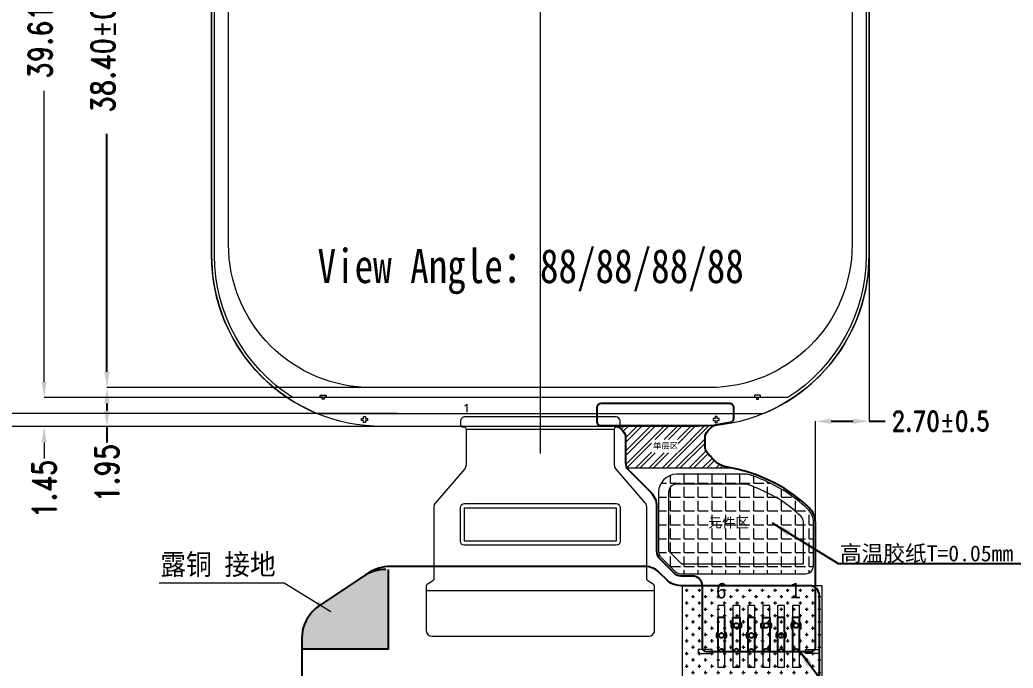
# Model space of a CAD drawing. Header units: millimetres. Extents: x 1845 to 2650, y -178 to 579.
# Drawn here: x 1870.69 to 1920.64, y 271.23 to 303.81 of the extents above; entities that cross this region are included whole.
import ezdxf
from ezdxf.lldxf.tags import DXFTag

# ---------------------------------------------------------------- set-up
doc = ezdxf.new("R2010")
doc.units = ezdxf.units.MM
doc.layers.get('0').update_dxf_attribs({"lineweight": 5})
doc.layers.get('Defpoints').update_dxf_attribs({"lineweight": 5})
for name, color, linetype, lineweight in [('COF', 4, 'Continuous', 5), ('DIM', 3, 'Continuous', 5), ('ITO', 2, 'Continuous', 5), ('MFPC', 50, 'Continuous', 5), ('POL', 202, 'Continuous', 5), ('TAPE', 90, 'Continuous', 5), ('TFPC', 50, 'Continuous', 5)]:
    doc.layers.add(name, color=color, linetype=linetype, lineweight=lineweight)
doc.layers.add('TEXT', color=2, linetype='Continuous')
doc.styles.add('RD', font='ROMAND.shx', dxfattribs={"width": 0.8})
doc.styles.get("Standard").update_dxf_attribs({"font": 'txt', "bigfont": 'gbcbig.shx'})
doc.styles.add('STYLE1', font='', dxfattribs={"width": 0.9})
doc.styles.add('ZI2.5', font='', dxfattribs={"height": 2.5})
doc.styles.add('汉字', font='')
doc.styles.get('STYLE1').set_extended_font_data('SimSun')
doc.styles.get('ZI2.5').set_extended_font_data('SimSun')
doc.styles.get('汉字').set_extended_font_data('SimSun')
tags = doc.linetypes.add('CENTER', pattern=[0.6, 0.375, -0.075, 0.075, -0.075]).pattern_tags.tags
tags[10:11] = [DXFTag(74, 4), DXFTag(75, 0), DXFTag(340, '0'), DXFTag(46, 1.0), DXFTag(50, 0.0), DXFTag(44, 0.0), DXFTag(45, 0.0)]
tags[8:9] = [DXFTag(74, 4), DXFTag(75, 0), DXFTag(340, '0'), DXFTag(46, 1.0), DXFTag(50, 0.0), DXFTag(44, 0.0), DXFTag(45, 0.0)]
tags[6:7] = [DXFTag(74, 4), DXFTag(75, 0), DXFTag(340, '0'), DXFTag(46, 1.0), DXFTag(50, 0.0), DXFTag(44, 0.0), DXFTag(45, 0.0)]
tags[4:5] = [DXFTag(74, 4), DXFTag(75, 0), DXFTag(340, '0'), DXFTag(46, 1.0), DXFTag(50, 0.0), DXFTag(44, 0.0), DXFTag(45, 0.0)]
doc.dimstyles.new('DIM', dxfattribs={"dimtxt": 0.8, "dimasz": 0.8, "dimexe": 0, "dimexo": 0.5, "dimgap": 0.11, "dimtad": 0, "dimzin": 1, "dimdsep": 46, "dimtxsty": 'RD', "dimcen": 0, "dimclrd": 256, "dimclre": 256, "dimclrt": 256, "dimadec": 0, "dimazin": 0, "dimtm": 1e-09, "dimtfac": 1, "dimtofl": 0, "dimtmove": 0, "dimatfit": 3, "dimfxl": 1, "dimlwe": -1, "dimarcsym": 0})

# ---------------------------------------------------------------- blocks, each defined once
blk = doc.blocks.new('*D8')
at = {"layer": 'Defpoints', "color": 0, "lineweight": 5, "transparency": 16777216}
for p in [(1865.289301367756, 283.3684778255101), (1890.467551385172, 283.3684778255101), (1894.787985250869, 243.2624778253798)]:
    blk.add_point(p, dxfattribs=at)
at = {"layer": 'DIM', "lineweight": 5, "transparency": 16777216}
for p, q in [((1889.967551385172, 283.3684778255101), (1865.289301367756, 283.3684778255101)), ((1865.289301367756, 282.5684778255101), (1865.289301367756, 267.3617602913907)), ((1865.289301367756, 244.0624778253798), (1865.289301367756, 259.7817602913906)), ((1894.287985250869, 243.2624778253798), (1865.289301367756, 243.2624778253798))]:
    blk.add_line(p, q, dxfattribs=at)
for points in [[(1865.155968034422, 282.5684778255101), (1865.422634701089, 282.5684778255101), (1865.289301367756, 283.3684778255101)], [(1865.155968034422, 244.0624778253798), (1865.422634701089, 244.0624778253798), (1865.289301367756, 243.2624778253798)]]:
    blk.add_solid(points, dxfattribs=at)
at = {"layer": 'DIM', "lineweight": 5, "transparency": 16777216, "insert": (1865.289301367755, 263.5717602913901), "char_height": 1.2, "attachment_point": 5, "rotation": 90, "style": 'RD'}
blk.add_mtext('40.11%%P0.5', dxfattribs=at)
blk = doc.blocks.new('*D31')
at = {"layer": 'Defpoints', "color": 0, "lineweight": 5, "transparency": 16777216}
for p in [(1890.853579126423, 284.8229778255104), (1871.909812416301, 283.3684778255102), (1890.812215359257, 283.3684778255102)]:
    blk.add_point(p, dxfattribs=at)
at = {"layer": 'DIM', "lineweight": 5, "transparency": 16777216}
for p, q in [((1871.909812416301, 285.6229778255104), (1871.909812416301, 286.4229778255104)), ((1890.353579126423, 284.8229778255104), (1871.909812416301, 284.8229778255104)), ((1890.312215359257, 283.3684778255102), (1871.909812416301, 283.3684778255102)), ((1871.909812416301, 282.5684778255102), (1871.909812416301, 281.7684778255102))]:
    blk.add_line(p, q, dxfattribs=at)
for points in [[(1871.776479082967, 285.6229778255104), (1872.043145749634, 285.6229778255104), (1871.909812416301, 284.8229778255104)], [(1871.776479082967, 282.5684778255102), (1872.043145749634, 282.5684778255102), (1871.909812416301, 283.3684778255102)]]:
    blk.add_solid(points, dxfattribs=at)
at = {"layer": 'DIM', "lineweight": 5, "transparency": 16777216, "insert": (1871.9098124163, 280.2413349683668), "char_height": 1.2, "attachment_point": 5, "rotation": 90, "style": 'RD'}
blk.add_mtext('1.45', dxfattribs=at)
blk = doc.blocks.new('*D34')
at = {"layer": 'Defpoints', "color": 0, "lineweight": 5, "transparency": 16777216}
for p in [(1892.809460732275, 324.4284778255102), (1871.909812416296, 284.8229778255104), (1890.853579126423, 284.8229778255104)]:
    blk.add_point(p, dxfattribs=at)
at = {"layer": 'DIM', "lineweight": 5, "transparency": 16777216}
for p, q in [((1892.309460732275, 324.4284778255102), (1871.909812416296, 324.4284778255102)), ((1871.909812416296, 323.6284778255102), (1871.909812416296, 311.7985422199873)), ((1871.909812416296, 285.6229778255104), (1871.909812416296, 300.2413993628445)), ((1890.353579126423, 284.8229778255104), (1871.909812416296, 284.8229778255104))]:
    blk.add_line(p, q, dxfattribs=at)
for points in [[(1871.776479082962, 323.6284778255102), (1872.043145749629, 323.6284778255102), (1871.909812416296, 324.4284778255102)], [(1871.776479082962, 285.6229778255104), (1872.043145749629, 285.6229778255104), (1871.909812416296, 284.8229778255104)]]:
    blk.add_solid(points, dxfattribs=at)
at = {"layer": 'DIM', "lineweight": 5, "transparency": 16777216, "insert": (1871.909812416295, 306.0199707914153), "char_height": 1.2, "attachment_point": 5, "rotation": 90, "style": 'RD'}
blk.add_mtext('39.61%%P0.1(POL)', dxfattribs=at)
blk = doc.blocks.new('*D37')
at = {"layer": 'Defpoints', "color": 0, "lineweight": 5, "transparency": 16777216}
for p in [(1865.289301367755, 324.5784778255102), (1896.862885247773, 324.5784778255102), (1890.745089064532, 283.3684778255101)]:
    blk.add_point(p, dxfattribs=at)
at = {"layer": 'DIM', "transparency": 16777216}
for p, q in [((1896.362885247773, 324.5784778255102), (1865.289301367755, 324.5784778255102)), ((1890.245089064532, 283.3684778255101), (1865.289301367755, 283.3684778255101))]:
    blk.add_line(p, q, dxfattribs=at)
at = {"layer": 'DIM', "lineweight": -2, "transparency": 16777216}
for p, q in [((1865.289301367755, 323.7784778255102), (1865.289301367755, 316.2273696228461)), ((1865.289301367755, 284.1684778255101), (1865.289301367755, 296.5330839085604))]:
    blk.add_line(p, q, dxfattribs=at)
at = {"layer": 'DIM', "lineweight": 5, "transparency": 16777216}
for points in [[(1865.155968034422, 323.7784778255102), (1865.422634701089, 323.7784778255102), (1865.289301367755, 324.5784778255102)], [(1865.155968034422, 284.1684778255101), (1865.422634701089, 284.1684778255101), (1865.289301367755, 283.3684778255101)]]:
    blk.add_solid(points, dxfattribs=at)
at = {"layer": 'DIM', "lineweight": 5, "transparency": 16777216, "insert": (1865.289301367755, 306.3802267657027), "char_height": 1.2, "attachment_point": 5, "rotation": 90, "style": 'RD'}
blk.add_mtext('41.21±0.15(Panel Outline)', dxfattribs=at)
blk = doc.blocks.new('*D38')
at = {"layer": 'Defpoints', "color": 0, "lineweight": 5, "transparency": 16777216}
for p in [(1896.862885247773, 324.5784778255102), (1868.750602107682, 284.0184778255102), (1890.166882183669, 284.0184778255102)]:
    blk.add_point(p, dxfattribs=at)
at = {"layer": 'DIM', "transparency": 16777216}
for p, q in [((1896.362885247773, 324.5784778255102), (1868.750602107682, 324.5784778255102)), ((1889.666882183669, 284.0184778255102), (1868.750602107682, 284.0184778255102))]:
    blk.add_line(p, q, dxfattribs=at)
at = {"layer": 'DIM', "lineweight": -2, "transparency": 16777216}
for p, q in [((1868.750602107682, 323.7784778255102), (1868.750602107682, 315.8529873087769)), ((1868.750602107682, 284.8184778255102), (1868.750602107682, 296.8444158802055))]:
    blk.add_line(p, q, dxfattribs=at)
at = {"layer": 'DIM', "lineweight": 5, "transparency": 16777216}
for points in [[(1868.617268774349, 323.7784778255102), (1868.883935441015, 323.7784778255102), (1868.750602107682, 324.5784778255102)], [(1868.617268774349, 284.8184778255102), (1868.883935441015, 284.8184778255102), (1868.750602107682, 284.0184778255102)]]:
    blk.add_solid(points, dxfattribs=at)
at = {"layer": 'DIM', "lineweight": 5, "transparency": 16777216, "insert": (1868.750602107682, 306.3487015944906), "char_height": 1.2, "attachment_point": 5, "rotation": 90, "style": 'RD'}
blk.add_mtext('40.56±0.15(Encap Glass)', dxfattribs=at)
blk = doc.blocks.new('*D43')
at = {"layer": 'Defpoints', "color": 0, "lineweight": 5, "transparency": 16777216}
for p in [(1890.467551385172, 285.3229778255102), (1875.065956339172, 283.3684778255101), (1890.745089064532, 283.3684778255101)]:
    blk.add_point(p, dxfattribs=at)
at = {"layer": 'DIM', "transparency": 16777216}
for p, q in [((1889.967551385172, 285.3229778255102), (1875.065956339172, 285.3229778255102)), ((1890.245089064532, 283.3684778255101), (1875.065956339172, 283.3684778255101))]:
    blk.add_line(p, q, dxfattribs=at)
at = {"layer": 'DIM', "lineweight": -2, "transparency": 16777216}
for p, q in [((1875.065956339172, 284.5229778255102), (1875.065956339172, 284.1684778255101)), ((1875.065956339172, 283.3684778255101), (1875.065956339172, 282.5684778255101))]:
    blk.add_line(p, q, dxfattribs=at)
at = {"layer": 'DIM', "lineweight": 5, "transparency": 16777216}
for points in [[(1874.932623005839, 284.5229778255102), (1875.199289672506, 284.5229778255102), (1875.065956339172, 285.3229778255102)], [(1874.932623005839, 284.1684778255101), (1875.199289672506, 284.1684778255101), (1875.065956339172, 283.3684778255101)]]:
    blk.add_solid(points, dxfattribs=at)
at = {"layer": 'DIM', "lineweight": 5, "transparency": 16777216, "insert": (1875.065956339172, 281.0413349683667), "char_height": 1.2, "attachment_point": 5, "rotation": 90, "style": 'RD'}
blk.add_mtext('1.95', dxfattribs=at)
blk = doc.blocks.new('*D44')
at = {"layer": 'Defpoints', "color": 0, "lineweight": 5, "transparency": 16777216}
for p in [(1896.862885247773, 323.7259778255102), (1875.065956339168, 285.3229778255102), (1890.467551385172, 285.3229778255102)]:
    blk.add_point(p, dxfattribs=at)
at = {"layer": 'DIM', "transparency": 16777216}
for p, q in [((1896.362885247773, 323.7259778255102), (1875.065956339168, 323.7259778255102)), ((1889.967551385172, 285.3229778255102), (1875.065956339168, 285.3229778255102))]:
    blk.add_line(p, q, dxfattribs=at)
at = {"layer": 'DIM', "lineweight": -2, "transparency": 16777216}
for p, q in [((1875.065956339168, 322.9259778255102), (1875.065956339168, 314.4886068239786)), ((1875.065956339168, 286.1229778255102), (1875.065956339168, 298.0857496811215))]:
    blk.add_line(p, q, dxfattribs=at)
at = {"layer": 'DIM', "lineweight": 5, "transparency": 16777216}
for points in [[(1874.932623005835, 322.9259778255102), (1875.199289672502, 322.9259778255102), (1875.065956339168, 323.7259778255102)], [(1874.932623005835, 286.1229778255102), (1875.199289672502, 286.1229778255102), (1875.065956339168, 285.3229778255102)]]:
    blk.add_solid(points, dxfattribs=at)
at = {"layer": 'DIM', "lineweight": 5, "transparency": 16777216, "insert": (1875.065956339168, 306.2871782525494), "char_height": 1.2, "attachment_point": 5, "rotation": 90, "style": 'RD'}
blk.add_mtext('38.40±0.1(AA . Area)', dxfattribs=at)
blk = doc.blocks.new('*D36')
at = {"layer": 'Defpoints', "color": 0, "lineweight": 5, "transparency": 16777216}
for p in [(1890.166882183669, 284.0184778255102), (1868.750602107682, 283.3684778255101), (1890.467551385172, 283.3684778255101)]:
    blk.add_point(p, dxfattribs=at)
at = {"layer": 'DIM', "lineweight": 5, "transparency": 16777216}
for p, q in [((1868.750602107682, 284.8184778255102), (1868.750602107682, 285.6184778255102)), ((1889.666882183669, 284.0184778255102), (1868.750602107682, 284.0184778255102)), ((1889.967551385172, 283.3684778255101), (1868.750602107682, 283.3684778255101)), ((1868.750602107682, 282.5684778255101), (1868.750602107682, 281.76847782551))]:
    blk.add_line(p, q, dxfattribs=at)
for points in [[(1868.617268774349, 284.8184778255102), (1868.883935441015, 284.8184778255102), (1868.750602107682, 284.0184778255102)], [(1868.617268774349, 282.5684778255101), (1868.883935441015, 282.5684778255101), (1868.750602107682, 283.3684778255101)]]:
    blk.add_solid(points, dxfattribs=at)
at = {"layer": 'DIM', "lineweight": 5, "transparency": 16777216, "insert": (1868.750602107682, 280.1727635397952), "char_height": 1.2, "attachment_point": 5, "rotation": 90, "style": 'RD'}
blk.add_mtext('0.65', dxfattribs=at)
blk = doc.blocks.new('*D48')
at = {"layer": 'Defpoints', "color": 0, "lineweight": 5, "transparency": 16777216}
for p in [(1913.397885247773, 292.497184278338), (1913.397885247773, 283.6326870189291), (1910.697985250868, 278.2079945706946)]:
    blk.add_point(p, dxfattribs=at)
at = {"layer": 'DIM', "transparency": 16777216}
for p, q in [((1913.397885247773, 291.997184278338), (1913.397885247773, 283.6326870189291)), ((1910.697985250868, 278.7079945706946), (1910.697985250868, 283.6326870189291))]:
    blk.add_line(p, q, dxfattribs=at)
at = {"layer": 'DIM', "lineweight": -2, "transparency": 16777216}
for p, q in [((1911.497985250867, 283.6326870189291), (1912.597885247773, 283.6326870189291)), ((1913.397885247773, 283.6326870189291), (1914.197885247773, 283.6326870189291))]:
    blk.add_line(p, q, dxfattribs=at)
at = {"layer": 'DIM', "lineweight": 5, "transparency": 16777216}
for points in [[(1911.497985250867, 283.7660203522624), (1911.497985250867, 283.4993536855958), (1910.697985250868, 283.6326870189291)], [(1912.597885247773, 283.7660203522624), (1912.597885247773, 283.4993536855958), (1913.397885247773, 283.6326870189291)]]:
    blk.add_solid(points, dxfattribs=at)
at = {"layer": 'DIM', "lineweight": 5, "transparency": 16777216, "insert": (1916.993599533487, 283.6326870189291), "char_height": 1, "attachment_point": 5, "style": 'RD'}
blk.add_mtext('2.70±0.5', dxfattribs=at)

msp = doc.modelspace()

# ---------------------------------------------------------------- hatches: boundary and pattern name
at = {"lineweight": 5}
h = msp.add_hatch(dxfattribs=at)
h.set_pattern_fill('ANSI32', color=251, scale=0.05)
h.set_pattern_definition([(45, (-53.84322340077392, 16.31634338525328), (-0.3367596045400933, 0.3367596045400933), []), (45, (-53.61871690077393, 16.31634338525328), (-0.3367596045400933, 0.3367596045400933), [])])
edge = h.paths.add_edge_path()
edge.add_line((1905.295831855242, 283.1613457912221), (1905.466132576001, 283.3316465119809))
edge.add_arc((1905.819685966595, 282.9780931213885), 0.4999999999995619, 122.06836828553739, 135.0000000000967, ccw=False)
edge.add_arc((1904.997056043743, 275.2923327716301), 8.128585512986142, 86.06964517920181, 91.40403126427326)
edge.add_line((1904.797885247773, 283.4184778254647), (1900.831385245, 283.4184778254647))
edge.add_arc((1900.85697120717, 283.3569470674722), 0.06663839463315856, 112.5787106255138, 185.6789141539198)
edge.add_arc((1900.538699820986, 282.9184778254804), 0.499999999999361, 44.99999999991712, 59.740307703974395, ccw=False)
edge.add_line((1900.892253211579, 283.2720312160727), (1901.002938636429, 283.1613457912224))
edge.add_arc((1900.649385245836, 282.8077924006295), 0.4999999999996021, -2.609112925711088e-11, 44.999999999981526, ccw=False)
edge.add_line((1901.149385245836, 282.8077924006293), (1901.149385245836, 281.5398883234177))
edge.add_arc((1901.649385245836, 281.5398883234178), 0.5, 180.0000000000065, 212.8758834969447)
edge.add_line((1901.229461036334, 281.2684778256941), (1906.578503540628, 281.2684778256941))
edge.add_arc((1904.827450585358, 273.1552876714307), 8.30000246574643, 77.82078709455214, 80.42704129104429)
edge.add_arc((1906.374072409903, 282.3257842116811), 1.000000000000634, 228.4042516904236, 260.4270412910624, ccw=False)
edge.add_arc((1908.088293611322, 284.2568466227211), 3.582161180626032, 217.6930106297559, 228.4042516904116, ccw=False)
edge.add_arc((1905.649385245835, 282.3723192209257), 0.4999999999997546, 179.9999999999869, 217.693010629742, ccw=False)
edge.add_line((1905.149385245836, 282.3723192209258), (1905.149385245836, 282.8077924006288))
edge.add_arc((1905.649385245836, 282.8077924006288), 0.5, 135.0000000000092, 180, ccw=False)
h.paths.add_polyline_path([(1902.448972144248, 282.0413170605315), (1903.788901130691, 282.0413170605315), (1903.788901130691, 282.7148160921648), (1902.448972144248, 282.7148160921648)], flags=16)
h = msp.add_hatch(dxfattribs=at)
h.set_pattern_fill('ANGLE', color=32, scale=0.1)
h.set_pattern_definition([(0, (54.47378682838212, 406.9526365082941), (0, 0.6985000000000001), [0.508, -0.1905]), (90, (54.47378682838212, 406.9526365082941), (-0.6985000000000001, 4.277078946022132e-17), [0.508, -0.1905])])
edge = h.paths.add_edge_path()
edge.add_line((1902.930042533389, 276.7998486741322), (1903.644256095766, 276.0856351117553))
edge.add_arc((1903.927098808241, 276.36847782423), 0.4000000000000193, 225.0000000000115, 270)
edge.add_line((1903.927098808241, 275.9684778242299), (1910.197985250868, 275.9684778242299))
edge.add_arc((1910.197985250868, 276.36847782423), 0.4000000000000057, 270, 360)
edge.add_line((1910.597985250868, 276.36847782423), (1910.597985250868, 278.5565708568743))
edge.add_arc((1909.697985250868, 278.5565708568744), 0.900000000000091, 359.9999999999964, 406.358740991108)
edge.add_arc((1904.797985250978, 273.4184778253507), 7.999999999965367, 46.3587409916769, 57.66911624187232)
edge.add_line((1909.076448351229, 280.1782672820748), (1908.613104992213, 280.4291354255503))
edge.add_arc((1904.827450583514, 273.1552876722053), 8.200002465911178, 62.50539867088008, 71.8802701514982)
edge.add_arc((1907.253280382641, 280.5684778258642), 0.3999999999732384, 71.88027015698034, 90.00000000354999)
edge.add_line((1907.253280382616, 280.9684778258375), (1903.712885245792, 280.9684778255506))
edge.add_arc((1903.712885245864, 280.0684778255505), 0.9000000000000625, 90.00000000463201, 179.9999999999928)
edge.add_line((1902.812885245864, 280.0684778255506), (1902.812885245864, 277.0826913866069))
edge.add_arc((1903.212885245864, 277.0826913866071), 0.3999999999998636, 180.0000000000203, 225.0000000000403)
at = {"layer": 'MFPC', "linetype": 'Continuous', "lineweight": 25}
h = msp.add_hatch(color=256, dxfattribs=at)
h.dxf.hatch_style = 1
edge = h.paths.add_edge_path()
edge.add_line((1884.862985250865, 272.7069362027223), (1884.862985250865, 272.1830790676015))
edge.add_line((1884.862985250865, 272.1830790676015), (1889.217835246223, 272.1830790676015))
edge.add_line((1889.217835246223, 272.1830790676016), (1889.217835246223, 276.1830790676016))
edge.add_line((1889.217835246223, 276.1830790676016), (1889.089082326665, 276.1830790676016))
edge.add_arc((1889.089082326665, 274.1830790676), 2.000000000001592, 90.00000000001303, 123.5486779338889)
edge.add_line((1887.983791832124, 275.8499122694179), (1885.757694756324, 274.3737694045377))
edge.add_arc((1886.862985250865, 272.7069362027219), 1.999999999999091, 123.5486779338994, 180)
at = {"layer": 'TAPE', "lineweight": 5}
h = msp.add_hatch(dxfattribs=at)
h.set_pattern_fill('CROSS', color=32, scale=0.05)
h.set_pattern_definition([(0, (2838.54837067368, -283.3462619591792), (0.3175, 0.3175), [0.15875, -0.4762500000000001]), (90, (2838.627745673681, -283.4256369591792), (-0.3175, 0.3175), [0.15875, -0.4762500000000001])])
h.paths.add_polyline_path([(1904.013651961043, 275.3814110426623), (1904.013651961043, 269.3814110426623), (1911.013651961043, 269.3814110426623), (1911.013651961043, 275.3814110426623)])

# ---------------------------------------------------------------- linework, layer by layer
at = {"color": 251, "lineweight": 5}
for p, q in [((1905.582913264589, 283.4184778254647), (1899.904385245935, 283.4184778254647)), ((1906.578503540628, 281.2684778256941), (1901.229461036334, 281.2684778256941))]:
    msp.add_line(p, q, dxfattribs=at)
at = {"color": 32, "lineweight": 5}
msp.add_lwpolyline([(1902.930042533389, 276.7998486741322), (1903.644256095766, 276.0856351117553, 0.19891236737959), (1903.927098808241, 275.9684778242299), (1910.197985250868, 275.9684778242299, 0.4142135623731659), (1910.597985250868, 276.36847782423), (1910.597985250868, 278.5565708568743, 0.2050829152409697), (1910.319112011427, 279.2078784242469, 0.04939092570952733), (1909.076448351229, 280.1782672820748), (1908.613104992213, 280.4291354255503, 0.04092842418743522), (1907.377681871425, 280.9486413032877, 0.07922738434267595), (1907.253280382616, 280.9684778258375), (1903.712885245792, 280.9684778255506, 0.4142135623493924), (1902.812885245864, 280.0684778255506), (1902.812885245864, 277.0826913866069, 0.1989123673797029)], format="xyb", close=True, dxfattribs=at)
at = {"lineweight": 5}
msp.add_lwpolyline([(1903.312885245864, 277.1241127428444), (1903.968520164478, 276.46847782423), (1910.097985250868, 276.4684778242299), (1910.097985250868, 278.5565708568743, 0.2050829152409437), (1909.974041588894, 278.8460408868177, 0.04883149814352842), (1908.823181327218, 279.7468106664156), (1908.378699017142, 279.9874668661149, 0.04028049596194731), (1907.237282061413, 280.4684778258363), (1903.712885245832, 280.4684778255506, 0.4142135623494327), (1903.312885245864, 280.0684778255506)], format="xyb", close=True, dxfattribs=at)
at = {"layer": 'COF', "linetype": 'Continuous'}
msp.add_lwpolyline([(1891.417835246222, 272.8330790667105), (1902.307835246222, 272.8330790667105, 0.4142135623730811), (1902.607835246222, 273.1330790667106), (1902.607835246222, 275.2898042638804, 0.2679492655833891), (1902.507835198935, 275.4630093719382), (1902.312885293155, 275.5755636815549, -0.2679492655836494), (1902.212885245869, 275.7487687896127), (1902.212885245857, 279.339259686635, 0.1802425455984159), (1902.139745008324, 279.5355621272037), (1900.672298856417, 281.2314375553859, -0.1802425455992956), (1900.599158618883, 281.4277399959555), (1900.599158618883, 283.2484778255103, -0.41421356237271), (1900.699158618883, 283.3484778255103), (1900.771385245001, 283.3484778255103, 0.4142135623725642), (1900.871385245001, 283.4484778255103), (1900.871385245001, 283.6484778255105, 0.4142135623729077), (1900.671385245001, 283.8484778255104), (1893.054385246721, 283.8484778255104, 0.4142135623734384), (1892.854385246721, 283.6484778255102), (1892.854385246721, 283.4484778255105, 0.414213562373095), (1892.95438524672, 283.3484778255104), (1893.026511873561, 283.3484778255104, -0.414213562373095), (1893.126511873561, 283.2484778255104), (1893.126511873561, 281.4277399959555, -0.1802425455992091), (1893.053371636027, 281.2314375553859), (1891.586025483387, 279.5356776928074, 0.1802425455992091), (1891.512885245853, 279.3393752522377), (1891.512885245853, 275.7487691835636, -0.2679492655834818), (1891.412885198553, 275.5755640755636), (1891.217835293482, 275.4629520313258, 0.2679492655425042), (1891.117835246222, 275.2897469232833), (1891.117835246222, 273.1330790667104, 0.4142135623730118)], format="xyb", close=True, dxfattribs=at)
at = {"layer": 'COF', "color": 6, "linetype": 'Continuous'}
for points in [[(1900.599158618883, 283.2184778255103), (1893.126511873561, 283.2184778255103)], [(1891.117835246222, 275.1330790677615), (1902.607835246222, 275.1330790677615)]]:
    msp.add_lwpolyline(points, dxfattribs=at)
at = {"layer": 'COF', "linetype": 'CENTER'}
msp.add_lwpolyline([(1892.842885245861, 277.604848028137), (1892.842885245861, 279.294848028137, -0.4142135623730954), (1893.042885245861, 279.494848028137), (1900.68288524586, 279.494848028137, -0.4142135623730959), (1900.882885245861, 279.294848028137), (1900.882885245861, 277.604848028137, -0.4142135623730954), (1900.68288524586, 277.404848028137), (1893.042885245861, 277.404848028137, -0.4142135623730948)], format="xyb", close=True, dxfattribs=at)
at = {"layer": 'COF', "color": 1, "linetype": 'CENTER'}
msp.add_lwpolyline([(1893.042885245861, 277.6148480282304), (1893.042885245861, 279.2848480282303), (1900.682885245861, 279.2848480282303), (1900.682885245861, 277.6148480282304)], close=True, dxfattribs=at)
at = {"layer": 'ITO', "color": 1, "linetype": 'CENTER', "lineweight": 5}
msp.add_line((1896.862885247773, 327.02794886726), (1896.862885247773, 282.0210067837602), dxfattribs=at)
at = {"layer": 'ITO', "lineweight": 5}
for points in [[(1888.927885247773, 324.57847782551), (1904.797885247773, 324.57847782551, -0.414213562373095), (1913.397885247773, 315.9784778255101), (1913.397885247773, 291.96847782551, -0.414213562373095), (1904.797885247773, 283.3684778255101), (1888.927885247773, 283.3684778255101, -0.414213562373095), (1880.327885247773, 291.96847782551), (1880.327885247773, 315.9784778255101, -0.414213562373095)], [(1908.077748049781, 284.0184778255101, 0.3037319530113941), (1913.397885247773, 291.96847782551), (1913.397885247773, 315.9784778255101, 0.414213562373095), (1904.797885247773, 324.5784778255102), (1888.927885247773, 324.5784778255102, 0.414213562373095), (1880.327885247773, 315.9784778255101), (1880.327885247773, 291.96847782551, 0.3037319530113963), (1885.648022445764, 284.0184778255101)]]:
    msp.add_lwpolyline(points, format="xyb", close=True, dxfattribs=at)
at = {"layer": 'ITO', "color": 1, "linetype": 'CENTER', "lineweight": 5}
msp.add_lwpolyline([(1889.480385247773, 323.7259778255101), (1904.245385247773, 323.7259778255101, -0.414213562373095), (1912.545385247773, 315.4259778255101), (1912.545385247773, 292.5229778255101, -0.414213562373095), (1905.345385247773, 285.3229778255101), (1888.380385247773, 285.3229778255101, -0.414213562373095), (1881.180385247773, 292.5229778255101), (1881.180385247773, 315.4259778255101, -0.414213562373095)], format="xyb", close=True, dxfattribs=at)
at = {"layer": 'ITO', "linetype": 'Continuous', "ltscale": 0.2}
for points in [[(1885.987885247772, 284.9484778255102), (1885.987885247772, 284.9484778255102), (1886.087885247771, 284.9484778255102), (1886.087885247771, 284.84847782551), (1885.987885247772, 284.84847782551), (1885.987885247772, 284.7484778255101), (1885.887885247772, 284.7484778255101), (1885.887885247772, 284.84847782551), (1885.787885247772, 284.84847782551), (1885.787885247772, 284.9484778255102), (1885.987885247772, 284.9484778255102), (1885.987885247772, 284.9484778255102)], [(1907.737885247773, 284.9484778255102), (1907.737885247773, 284.9484778255102), (1907.637885247774, 284.9484778255102), (1907.637885247774, 284.84847782551), (1907.737885247773, 284.84847782551), (1907.737885247773, 284.7484778255101), (1907.837885247773, 284.7484778255101), (1907.837885247773, 284.84847782551), (1907.937885247773, 284.84847782551), (1907.937885247773, 284.9484778255102), (1907.737885247773, 284.9484778255102), (1907.737885247773, 284.9484778255102)]]:
    msp.add_lwpolyline(points, dxfattribs=at)
at = {"layer": 'ITO', "linetype": 'Continuous'}
for points in [[(1888.076385249684, 283.6684778255105), (1888.076385249684, 283.5684778255105), (1887.976385249684, 283.5684778255105), (1887.976385249684, 283.6684778255105), (1887.876385249684, 283.6684778255105), (1887.876385249684, 283.7684778255106), (1887.976385249684, 283.7684778255106), (1887.976385249684, 283.8684778255106), (1888.076385249684, 283.8684778255106), (1888.076385249684, 283.7684778255106), (1888.176385249684, 283.7684778255106), (1888.176385249684, 283.6684778255105)], [(1905.649385245861, 283.6684778255105), (1905.649385245861, 283.5684778255105), (1905.749385245861, 283.5684778255105), (1905.749385245861, 283.6684778255105), (1905.849385245861, 283.6684778255105), (1905.849385245861, 283.7684778255106), (1905.749385245861, 283.7684778255106), (1905.749385245861, 283.8684778255106), (1905.649385245861, 283.8684778255106), (1905.649385245861, 283.7684778255106), (1905.549385245861, 283.7684778255106), (1905.549385245861, 283.6684778255105)]]:
    msp.add_lwpolyline(points, close=True, dxfattribs=at)
at = {"layer": 'MFPC', "linetype": 'Continuous', "lineweight": 25}
for points in [[(1910.897985250868, 269.9315727610803), (1910.897985250868, 274.86847782423, 0.414213562373095), (1910.397985250868, 275.36847782423), (1903.927098808241, 275.36847782423, -0.1989123673796772), (1903.219992027054, 275.6613710430434), (1902.84117722131, 276.0401858487881, 0.1989123673796771), (1902.134070440123, 276.3330790676015), (1889.315289809229, 276.3330790676015, 0.1474383423831711), (1888.209999314688, 275.9999122694177), (1885.757694756324, 274.3737694045377, 0.2514207152849297), (1884.862985250865, 272.7069362027211), (1884.862985250868, 252.2624778253787, 0.4142135623730654)], [(1889.089082326665, 276.1830790676016, 0.1474383423831654), (1887.983791832124, 275.8499122694179)]]:
    msp.add_lwpolyline(points, format="xyb", dxfattribs=at)
msp.add_lwpolyline([(1889.217835246223, 276.1830790676016), (1889.217835246223, 272.1830790676016), (1884.862985250865, 272.1830790676016)], dxfattribs=at)
at = {"layer": 'MFPC', "lineweight": 5}
for points in [[(1905.797985250768, 271.26847782551), (1906.147985250868, 271.26847782551), (1906.147985250868, 274.36847782423), (1905.797985250768, 274.36847782423)], [(1906.547985250767, 271.26847782551), (1906.897985250868, 271.26847782551), (1906.897985250868, 274.36847782423), (1906.547985250767, 274.36847782423)], [(1907.297985250768, 271.26847782551), (1907.647985250868, 271.26847782551), (1907.647985250868, 274.36847782423), (1907.297985250768, 274.36847782423)], [(1908.047985250767, 271.26847782551), (1908.397985250868, 271.26847782551), (1908.397985250868, 274.36847782423), (1908.047985250767, 274.36847782423)], [(1908.797985250768, 271.26847782551), (1909.147985250868, 271.26847782551), (1909.147985250868, 274.36847782423), (1908.797985250768, 274.36847782423)], [(1909.547985250767, 271.26847782551), (1909.897985250868, 271.26847782551), (1909.897985250868, 274.36847782423), (1909.547985250767, 274.36847782423)]]:
    msp.add_lwpolyline(points, close=True, dxfattribs=at)
at = {"layer": 'MFPC', "color": 255, "lineweight": 5}
for points in [[(1905.497985250767, 272.1684778255101), (1904.797985250867, 272.1684778255101), (1904.797985250867, 271.96847782551), (1905.497985250767, 271.96847782551)], [(1910.197985250967, 272.1684778255101), (1910.897985250868, 272.1684778255101), (1910.897985250868, 271.96847782551), (1910.197985250967, 271.96847782551)]]:
    msp.add_lwpolyline(points, close=True, dxfattribs=at)
at = {"layer": 'POL', "lineweight": 5}
msp.add_lwpolyline([(1884.417416341993, 284.8229778255104, -0.2574009196024385), (1880.477885247772, 291.96847782551), (1880.477885247772, 315.9784778255101, -0.4142135623730957), (1888.927885247772, 324.4284778255101), (1904.797885247772, 324.4284778255101, -0.4142135623730957), (1913.247885247773, 315.9784778255101), (1913.247885247773, 291.96847782551, -0.257400919602459), (1909.308354153552, 284.8229778255101), (1884.417416341993, 284.8229778255104)], format="xyb", close=True, dxfattribs=at)
at = {"layer": 'TAPE', "color": 32, "lineweight": 5}
msp.add_lwpolyline([(1911.013651961043, 275.3814110426623), (1911.013651961043, 269.3814110426623), (1904.013651961043, 269.3814110426623), (1904.013651961043, 275.3814110426623)], close=True, dxfattribs=at)
at = {"layer": 'TFPC', "linetype": 'Continuous', "lineweight": 25}
msp.add_lwpolyline([(1909.127044109189, 280.2645898169547), (1908.659999688476, 280.5174618274523, 0.0783825784777148), (1906.207769032001, 281.3397095763213, -0.1406422385929582), (1905.710201690176, 281.577936855939, -0.04677066471252675), (1905.253736182959, 282.0666039628097, -0.1659659124488838), (1905.149385245836, 282.3723192209259), (1905.149385245836, 282.8077924006288, -0.1989123673796162), (1905.295831855242, 283.1613457912221), (1905.466132576001, 283.3316465119808, -0.1578500211533056), (1905.740438975111, 283.4717730929693), (1906.426084042331, 283.5818348980463, 0.368327245775775), (1906.594385245738, 283.7793068866792), (1906.594385245737, 284.3184778254799, 0.4142135623731782), (1906.394385245737, 284.5184778254797), (1899.904385245934, 284.5184778254795, 0.4142135623726789), (1899.704385245935, 284.3184778254796), (1899.704385245935, 283.6184778254795, 0.4142135623730119), (1899.904385245935, 283.4184778254796), (1900.538699820986, 283.4184778254796, -0.1989123673797677), (1900.892253211579, 283.2720312160727), (1901.002938636429, 283.1613457912225, -0.1989123673795719), (1901.149385245836, 282.8077924006294), (1901.149385245836, 281.5398883234176, 0.1989123673795697), (1901.295831855242, 281.1863349328245), (1902.419992027051, 280.0621747610149, -0.198912367379583), (1902.712885245864, 279.3550679798286), (1902.712885245864, 277.0826913866069, 0.1989123673796384), (1902.859331855271, 276.7291379960136), (1903.573545417648, 276.0149244336367, 0.1989123673796735), (1903.927098808241, 275.86847782423), (1904.497985250867, 275.86847782423, -0.414213562373095), (1904.997985250867, 275.36847782423), (1904.997985250867, 272.26847782551, 0.414213562373095), (1905.197985250868, 272.0684778255101), (1910.497985250867, 272.0684778255101, 0.414213562373095), (1910.697985250868, 272.26847782551), (1910.697985250868, 278.5565708568743, 0.2050829152409731), (1910.388126095934, 279.2802459317327, 0.04949655023434935)], format="xyb", close=True, dxfattribs=at)
at = {"layer": 'TFPC', "color": 3, "linetype": 'Continuous', "lineweight": 25}
for points in [[(1905.797985250769, 273.7684778242425), (1905.797985250769, 273.0470135362347, 0.4200840252092916), (1905.797985250769, 272.6899421148072), (1905.797985250769, 272.0684778255213), (1905.847985250768, 272.0684778255203, -1.000000000003638), (1906.097985250768, 272.0684778255208), (1906.147985250768, 272.0684778255207), (1906.147985250768, 272.6899421148073, 0.4200840252089341), (1906.147985250768, 273.0470135362347), (1906.147985250768, 273.7684778242411)], [(1906.547985250768, 273.7684778242411), (1906.897985250768, 273.768477824242), (1906.897985250768, 273.5470135362352, -0.4200840252089343), (1906.897985250768, 273.1899421148077), (1906.897985250768, 272.0684778255207), (1906.847985250768, 272.0684778255208, 1.000000000003638), (1906.597985250768, 272.0684778255208), (1906.547985250768, 272.0684778255203), (1906.547985250768, 273.1899421148077, -0.4200840252089343), (1906.547985250768, 273.5470135362352)], [(1907.297985250768, 273.7684778242425), (1907.297985250768, 273.0470135362347, 0.4200840252092916), (1907.297985250768, 272.6899421148072), (1907.297985250768, 272.0684778255213), (1907.347985250768, 272.0684778255203, -1.000000000003638), (1907.597985250768, 272.0684778255208), (1907.647985250768, 272.0684778255207), (1907.647985250768, 272.6899421148073, 0.4200840252089341), (1907.647985250768, 273.0470135362347), (1907.647985250768, 273.7684778242411)], [(1908.047985250768, 273.7684778242411), (1908.397985250768, 273.768477824242), (1908.397985250767, 273.5470135362352, -0.4200840252089343), (1908.397985250767, 273.1899421148077), (1908.397985250768, 272.0684778255207), (1908.347985250768, 272.0684778255208, 1.000000000003638), (1908.097985250768, 272.0684778255208), (1908.047985250768, 272.0684778255203), (1908.047985250768, 273.1899421148077, -0.4200840252089343), (1908.047985250768, 273.5470135362352)], [(1908.797985250768, 273.7684778242425), (1908.797985250768, 273.0470135362347, 0.4200840252092916), (1908.797985250768, 272.6899421148072), (1908.797985250768, 272.0684778255213), (1908.847985250767, 272.0684778255203, -1.000000000003638), (1909.097985250767, 272.0684778255208), (1909.147985250768, 272.0684778255207), (1909.147985250767, 272.6899421148073, 0.4200840252089341), (1909.147985250767, 273.0470135362347), (1909.147985250768, 273.7684778242411)], [(1909.897985250767, 273.7684778242411), (1909.547985250767, 273.768477824242), (1909.547985250768, 273.5470135362352, 0.4200840252089343), (1909.547985250768, 273.1899421148077), (1909.547985250767, 272.0684778255207), (1909.597985250768, 272.0684778255208, -1.000000000003638), (1909.847985250768, 272.0684778255208), (1909.897985250767, 272.0684778255203), (1909.897985250767, 273.1899421148077, 0.4200840252089343), (1909.897985250767, 273.5470135362352)]]:
    msp.add_lwpolyline(points, format="xyb", close=True, dxfattribs=at)
for centre in [(1906.722985250768, 273.3684778255214), (1908.222985250768, 273.3684778255214), (1909.722985250768, 273.3684778255214), (1905.972985250768, 272.868477825521), (1907.472985250768, 272.868477825521), (1908.972985250767, 272.868477825521)]:
    msp.add_circle(centre, 0.125, dxfattribs=at)

# ---------------------------------------------------------------- texts
at = {"color": 1, "lineweight": 5, "insert": (1885.656710454229, 292.2914598272887), "char_height": 1.712500732892587, "width": 23.90017282166586, "attachment_point": 1, "style": 'RD'}
msp.add_mtext('{\\fSimSun|b0|i0|c0|p2;View Angle\\fSimSun|b0|i0|c134|p2;：\\fSimSun|b0|i0|c0|p2;8\\fSimSun|b0|i0|c134|p2;8\\fSimSun|b0|i0|c0|p2;/8\\fSimSun|b0|i0|c134|p2;8\\fSimSun|b0|i0|c0|p2;/8\\fSimSun|b0|i0|c134|p2;8\\fSimSun|b0|i0|c0|p2;/8\\fSimSun|b0|i0|c134|p2;8}', dxfattribs=at)
at = {"color": 251, "lineweight": 5, "insert": (1902.531719077753, 282.5526630902281), "char_height": 0.3, "width": 4.488881672884418, "attachment_point": 1, "style": '汉字'}
msp.add_mtext('{\\fMicrosoft YaHei|b0|i0|c134|p34;单层区}', dxfattribs=at)
at = {"insert": (1905.314106441185, 278.7888247286678), "char_height": 0.5, "width": 5.595789421373297, "attachment_point": 1}
msp.add_mtext('{\\fSimSun|b0|i0|c134|p2;元件区}', dxfattribs=at)
at = {"layer": 'DIM', "lineweight": 5, "style": '汉字'}
msp.add_text('高温胶纸T=0.05mm', height=0.8, dxfattribs=at).set_placement((1911.927953305747, 276.5941004675769))
at = {"layer": 'DIM', "lineweight": 5, "style": 'STYLE1', "width": 0.9}
msp.add_text('露铜 接地', height=1.05, rotation=359.9999999999827, dxfattribs=at).set_placement((1877.753939508794, 275.914139336776))
at = {"layer": 'TEXT', "linetype": 'Continuous'}
msp.add_text('1', height=0.4008661693766931, dxfattribs=at).set_placement((1892.969320465378, 284.0899497816129))
at = {"layer": 'TFPC', "color": 1, "lineweight": 5, "style": 'ZI2.5'}
for s, p in [('6', (1905.691494643753, 274.7269649201579)), ('1', (1909.423981970215, 274.7330585470654))]:
    msp.add_text(s, height=0.8, dxfattribs=at).set_placement(p)

# ---------------------------------------------------------------- dimensions: what is measured, and where the dimension line sits
at = {"layer": 'DIM', "lineweight": 5}
for base, p1, p2, text, override, picture, middle in [((1865.289301367755, 324.5784778255102), (1890.745089064531, 283.36847782551), (1896.862885247773, 324.57847782551), '<>(Panel Outline)', {"dimtxt": 1.2, "dimtol": 1, "dimtp": 0.15, "dimtm": 0.15}, '*D37', (1865.289301367755, 306.3802267657027)), ((1868.750602107682, 284.0184778255102), (1896.862885247773, 324.57847782551), (1890.166882183669, 284.0184778255101), '<>(Encap Glass)', {"dimtxt": 1.2, "dimtol": 1, "dimtp": 0.15, "dimtm": 0.15}, '*D38', (1868.750602107682, 306.3487015944906)), ((1871.909812416296, 284.8229778255104), (1892.809460732274, 324.4284778255101), (1890.853579126422, 284.8229778255103), '<>%%P0.1(POL)', {"dimtxt": 1.2, "dimfxl": 0.18, "dimlwd": 5, "dimlwe": 5, "dimarcsym": 1}, '*D34', (1871.909812416295, 306.0199707914153)), ((1875.065956339168, 285.3229778255102), (1896.862885247773, 323.7259778255101), (1890.467551385171, 285.3229778255101), '<>(AA . Area)', {"dimtxt": 1.2, "dimtol": 1, "dimtp": 0.1, "dimtm": 0.1, "dimfxl": 0.8, "dimarcsym": 1}, '*D44', (1875.065956339168, 306.2871782525494)), ((1865.289301367756, 283.3684778255101), (1894.787985250868, 243.2624778253797), (1890.467551385171, 283.36847782551), '<>%%P0.5', {"dimtxt": 1.2, "dimfxl": 0.18, "dimlwd": 5, "dimlwe": 5, "dimarcsym": 1}, '*D8', (1865.289301367755, 263.5717602913901))]:
    dim = msp.add_linear_dim(base=base, p1=p1, p2=p2, angle=90, text=text, dimstyle='DIM', override=override, dxfattribs=at)
    dim.commit()
    dim.dimension.update_dxf_attribs({"geometry": picture, "text_midpoint": middle, "dimtype": 160})
dim = msp.add_linear_dim(base=(1913.397885247773, 283.6326870189291), p1=(1910.697985250868, 278.2079945706946), p2=(1913.397885247773, 292.497184278338), dimstyle='DIM', override={"dimtxt": 1, "dimtol": 1, "dimtp": 0.5, "dimtm": 0.5, "dimfxl": 0.8, "dimarcsym": 1}, dxfattribs=at)
dim.commit()
dim.dimension.update_dxf_attribs({"geometry": '*D48', "text_midpoint": (1916.993599533487, 283.6326870189291)})
for base, p1, p2, override, picture, middle in [((1871.909812416301, 283.3684778255102), (1890.853579126422, 284.8229778255103), (1890.812215359256, 283.3684778255101), {"dimtxt": 1.2, "dimfxl": 0.18, "dimlwd": 5, "dimlwe": 5, "dimarcsym": 1}, '*D31', (1871.9098124163, 280.2413349683668)), ((1875.065956339172, 283.3684778255101), (1890.467551385171, 285.3229778255101), (1890.745089064531, 283.36847782551), {"dimtxt": 1.2, "dimfxl": 0.8, "dimarcsym": 1}, '*D43', (1875.065956339172, 281.0413349683667))]:
    dim = msp.add_linear_dim(base=base, p1=p1, p2=p2, angle=90, dimstyle='DIM', override=override, dxfattribs=at)
    dim.commit()
    dim.dimension.update_dxf_attribs({"geometry": picture, "text_midpoint": middle})
dim = msp.add_linear_dim(base=(1868.750602107682, 283.3684778255101), p1=(1890.166882183669, 284.0184778255101), p2=(1890.467551385171, 283.36847782551), angle=90, dimstyle='DIM', override={"dimtxt": 1.2, "dimfxl": 0.18, "dimlwd": 5, "dimlwe": 5, "dimarcsym": 1}, dxfattribs=at)
dim.commit()
dim.dimension.update_dxf_attribs({"geometry": '*D36', "text_midpoint": (1868.750602107682, 280.1727635397952), "dimtype": 160})

# ---------------------------------------------------------------- leaders
for points in [[(1908.517201339303, 278.5274806351651), (1911.842100145676, 276.4829518862582), (1921.194740640477, 276.4829518862582)], [(1909.806978617522, 272.2086172186978), (1911.910335280958, 269.3905615898237), (1921.26297577576, 269.3905615898237)]]:
    msp.add_leader(points, dimstyle='DIM', override={"dimasz": 1, "dimzin": 0}, dxfattribs=at)
at = {"layer": 'DIM', "color": 32, "lineweight": 5}
msp.add_leader([(1886.330048852913, 274.0612047855669), (1883.973626947628, 275.4934910132246), (1877.698491225469, 275.4934910132246)], dimstyle='DIM', override={"dimgap": 0.11, "dimtad": 0, "dimfxl": 1.25, "dimlwd": 5, "dimlwe": 5, "dimarcsym": 1}, dxfattribs=at)

doc.saveas('drawing.dxf')
